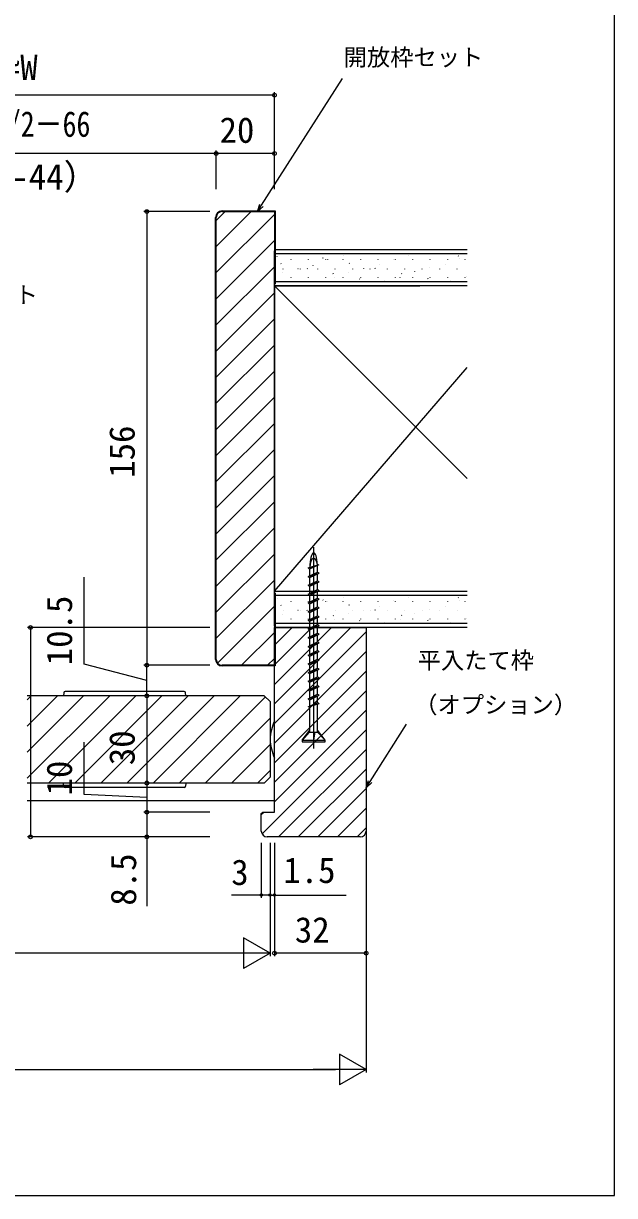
# Model space of a CAD drawing. Units: millimetres, scale not verified. Extents: x -525 to 525, y -784 to 780.
# Drawn here: x 321.8 to 525, y -783.5 to -380.5 of the extents above; entities that cross this region are included whole.
import ezdxf
from ezdxf.enums import TextEntityAlignment as Align

# ---------------------------------------------------------------- set-up
doc = ezdxf.new("R2010")
doc.units = ezdxf.units.MM
doc.header["$LTSCALE"] = 4
for name, color, linetype in [('0-4_YKK_12', 2, 'Continuous'), ('0-5_YKK_13', 4, 'Continuous'), ('0-7_YKK_D', 6, 'Continuous'), ('0-8_YKK_ZWAK', 7, 'Continuous'), ('0-9_YSS_K', 3, 'Continuous'), ('0-A_YSS_KE', 3, 'Continuous')]:
    doc.layers.add(name, color=color, linetype=linetype)
doc.styles.add('ＭＳ ゴシック', font='')
doc.styles.get('ＭＳ ゴシック').set_extended_font_data('MS Gothic')

msp = doc.modelspace()

# ---------------------------------------------------------------- linework, layer by layer
at = {"layer": '0-4_YKK_12'}
for p, q in [((404.579, -611.656), (323.073, -611.656)), ((323.073, -613.096), (324.513, -611.656)), ((323.073, -622.076), (333.493, -611.656)), ((323.073, -631.056), (342.473, -611.656)), ((323.073, -640.037), (351.454, -611.656)), ((330.434, -641.656), (360.434, -611.656)), ((339.414, -641.656), (369.414, -611.656)), ((348.394, -641.656), (378.394, -611.656)), ((357.375, -641.656), (387.375, -611.656)), ((366.355, -641.656), (396.355, -611.656)), ((375.335, -641.656), (404.985, -612.006)), ((404.579, -611.656), (406.579, -613.656)), ((406.579, -613.656), (406.579, -639.656)), ((384.315, -641.656), (406.579, -619.392)), ((393.296, -641.656), (406.579, -628.372)), ((402.276, -641.656), (406.579, -637.352)), ((404.579, -641.656), (406.579, -639.656)), ((404.579, -641.656), (323.073, -641.656)), ((323.073, -647.66), (408.079, -647.66))]:
    msp.add_line(p, q, dxfattribs=at)
at = {"layer": '0-5_YKK_13'}
for p, q in [((421.579, -629.774), (421.579, -560.574)), ((419.679, -567.66), (423.479, -566.46)), ((419.679, -567.66), (420.279, -568.008)), ((420.279, -568.008), (423.479, -566.46)), ((420.279, -570.401), (420.279, -568.008)), ((422.879, -569.111), (422.879, -566.75)), ((419.679, -570.66), (422.879, -569.111)), ((419.679, -570.66), (423.479, -569.46)), ((419.679, -570.66), (420.279, -571.008)), ((419.679, -573.66), (422.879, -572.111)), ((420.279, -571.008), (423.479, -569.46)), ((420.279, -573.401), (420.279, -571.008)), ((422.879, -569.111), (423.479, -569.46)), ((422.879, -572.111), (422.879, -569.75)), ((422.879, -572.111), (423.479, -572.46)), ((419.679, -573.66), (423.479, -572.46)), ((419.679, -573.66), (420.279, -574.008)), ((419.679, -576.66), (422.879, -575.111)), ((419.679, -576.66), (423.479, -575.46)), ((420.279, -574.008), (423.479, -572.46)), ((420.279, -576.401), (420.279, -574.008)), ((420.279, -577.008), (423.479, -575.46)), ((422.879, -575.111), (422.879, -572.75)), ((422.879, -575.111), (423.479, -575.46)), ((422.879, -578.111), (422.879, -575.75)), ((419.679, -576.66), (420.279, -577.008)), ((419.679, -579.66), (422.879, -578.111)), ((419.679, -579.66), (423.479, -578.46)), ((419.679, -579.66), (420.279, -580.008)), ((420.279, -579.401), (420.279, -577.008)), ((420.279, -580.008), (423.479, -578.46)), ((420.279, -582.401), (420.279, -580.008)), ((422.879, -578.111), (423.479, -578.46)), ((422.879, -581.111), (422.879, -578.718)), ((419.679, -582.66), (422.879, -581.111)), ((419.679, -582.66), (423.479, -581.46)), ((419.679, -582.66), (420.279, -583.008)), ((419.679, -585.66), (422.879, -584.111)), ((420.279, -583.008), (423.479, -581.46)), ((420.279, -585.401), (420.279, -583.008)), ((422.879, -581.111), (423.479, -581.46)), ((422.879, -584.111), (422.879, -581.718)), ((422.879, -584.111), (423.479, -584.46)), ((419.679, -585.66), (423.479, -584.46)), ((419.679, -585.66), (420.279, -586.008)), ((419.679, -588.66), (422.879, -587.111)), ((419.679, -588.66), (423.479, -587.46)), ((420.279, -586.008), (423.479, -584.46)), ((420.279, -588.401), (420.279, -586.008)), ((420.279, -589.008), (423.479, -587.46)), ((422.879, -587.111), (422.879, -584.718)), ((422.879, -587.111), (423.479, -587.46)), ((422.879, -590.111), (422.879, -587.718)), ((419.679, -588.66), (420.279, -589.008)), ((419.679, -591.66), (422.879, -590.111)), ((419.679, -591.66), (423.479, -590.46)), ((419.679, -591.66), (420.279, -592.008)), ((420.279, -591.401), (420.279, -589.008)), ((420.279, -592.008), (423.479, -590.46)), ((420.279, -594.401), (420.279, -592.008)), ((422.879, -590.111), (423.479, -590.46)), ((422.879, -593.111), (422.879, -590.718)), ((419.679, -594.66), (422.879, -593.111)), ((419.679, -594.66), (423.479, -593.46)), ((419.679, -594.66), (420.279, -595.008)), ((419.679, -597.66), (422.879, -596.111)), ((419.679, -597.66), (423.479, -596.46)), ((420.279, -595.008), (423.479, -593.46)), ((420.279, -597.369), (420.279, -595.008)), ((420.279, -598.008), (423.479, -596.46)), ((422.879, -593.111), (423.479, -593.46)), ((422.879, -596.111), (422.879, -593.718)), ((422.879, -596.111), (423.479, -596.46)), ((419.679, -597.66), (420.279, -598.008)), ((419.679, -600.66), (422.879, -599.111)), ((419.679, -600.66), (423.479, -599.46)), ((420.279, -600.401), (420.279, -598.008)), ((420.279, -601.008), (423.479, -599.46)), ((422.879, -599.111), (422.879, -596.75)), ((422.879, -599.111), (423.479, -599.46)), ((422.879, -602.111), (422.879, -599.718)), ((419.679, -600.66), (420.279, -601.008)), ((419.679, -603.66), (422.879, -602.111)), ((419.679, -603.66), (423.479, -602.46)), ((419.679, -603.66), (420.279, -604.008)), ((420.279, -603.369), (420.279, -601.008)), ((420.279, -604.008), (423.479, -602.46)), ((420.279, -606.401), (420.279, -604.008)), ((422.879, -602.111), (423.479, -602.46)), ((422.879, -605.111), (422.879, -602.75)), ((419.679, -606.66), (422.879, -605.111)), ((419.679, -606.66), (423.479, -605.46)), ((419.679, -606.66), (420.279, -607.008)), ((419.679, -609.66), (422.879, -608.111)), ((419.679, -609.66), (423.479, -608.46)), ((420.279, -607.008), (423.479, -605.46)), ((420.279, -609.401), (420.279, -607.008)), ((420.279, -610.008), (423.479, -608.46)), ((422.879, -605.111), (423.479, -605.46)), ((422.879, -608.111), (422.879, -605.718)), ((422.879, -608.111), (423.479, -608.46)), ((335.642, -610.625), (335.579, -611.656)), ((377.017, -610.156), (336.141, -610.156)), ((377.579, -611.656), (377.516, -610.625)), ((419.679, -609.66), (420.279, -610.008)), ((419.679, -612.66), (422.879, -611.111)), ((419.679, -612.66), (423.479, -611.46)), ((420.279, -612.401), (420.279, -610.008)), ((420.279, -613.008), (423.479, -611.46)), ((422.879, -611.111), (422.879, -608.718)), ((422.879, -611.111), (423.479, -611.46)), ((422.879, -613.911), (422.879, -611.718)), ((419.679, -612.66), (420.279, -613.008)), ((419.679, -615.46), (422.879, -613.911)), ((419.679, -615.46), (423.479, -614.26)), ((420.279, -615.201), (420.279, -613.008)), ((420.279, -624.16), (420.279, -615.288)), ((422.879, -613.911), (423.479, -614.26)), ((422.879, -623.774), (422.879, -614.431)), ((420.079, -624.16), (422.879, -624.16)), ((421.579, -626.86), (421.852, -624.16)), ((421.579, -626.86), (422.079, -624.16)), ((422.879, -623.774), (422.679, -624.16)), ((425.579, -626.86), (422.879, -624.16)), ((417.579, -626.86), (417.579, -627.46)), ((417.579, -627.46), (425.579, -627.46)), ((425.579, -627.46), (425.579, -626.86)), ((335.642, -642.686), (335.579, -641.656)), ((377.017, -643.156), (336.141, -643.156)), ((377.579, -641.656), (377.516, -642.686))]:
    msp.add_line(p, q, dxfattribs=at)
for points in [[(417.579, -626.86), (425.579, -626.86), (422.879, -623.527)], [(420.079, -624.16), (417.579, -626.86), (420.279, -623.527)]]:
    msp.add_lwpolyline(points, dxfattribs=at)
for centre, radius, start, end in [((336.141, -610.656), 0.5, 90, 176.5), ((377.017, -610.656), 0.5, 3.5, 90), ((426.537, -627.958), 20, 157.35074, 176.26804), ((426.537, -625.354), 20, 183.73196, 202.64926), ((336.141, -642.656), 0.5, 183.5, 270), ((377.017, -642.656), 0.5, 270, 356.5)]:
    msp.add_arc(centre, radius, start, end, dxfattribs=at)
for major_axis, ratio, start_param in [((0, -5), 0.26, 1.7325343), ((0, -3), 0.433333, 1.8392832)]:
    msp.add_ellipse((421.579, -567.46), major_axis=major_axis, ratio=ratio, start_param=start_param, end_param=4.712389, dxfattribs=at)
at = {"layer": '0-7_YKK_D'}
for p, q in [((408.079, -405.16), (240.566, -405.16)), ((408.079, -437.505), (408.079, -404.16)), ((388.079, -425.16), (260.566, -425.16)), ((388.079, -437.505), (388.079, -424.16)), ((388.079, -437.505), (388.079, -424.16)), ((408.079, -425.16), (388.079, -425.16)), ((408.079, -437.505), (408.079, -424.16)), ((385.879, -445.16), (363.193, -445.16)), ((364.193, -445.16), (364.193, -601.16)), ((385.879, -588.16), (323.193, -588.16)), ((324.193, -588.16), (324.193, -660.16)), ((385.879, -601.16), (363.193, -601.16)), ((385.879, -601.16), (363.193, -601.16)), ((364.193, -611.656), (364.193, -601.16)), ((385.879, -611.656), (363.193, -611.656)), ((385.879, -611.656), (363.193, -611.656)), ((364.193, -611.656), (364.193, -641.656)), ((385.879, -641.656), (363.193, -641.656)), ((385.879, -641.656), (363.193, -641.656)), ((364.193, -641.656), (364.193, -651.66)), ((385.879, -651.66), (363.193, -651.66)), ((385.879, -651.66), (363.193, -651.66)), ((439.579, -649.66), (439.579, -741.162)), ((385.879, -660.16), (323.193, -660.16)), ((385.879, -660.16), (363.193, -660.16)), ((403.579, -662.16), (403.579, -681.16)), ((406.579, -662.16), (406.578, -701.163)), ((406.579, -662.16), (406.579, -681.16)), ((406.579, -662.16), (406.579, -681.16)), ((408.079, -662.16), (408.079, -701.16)), ((408.079, -662.16), (408.079, -681.16)), ((439.579, -662.16), (439.579, -701.16)), ((406.579, -680.16), (404.879, -680.16)), ((406.579, -680.16), (408.079, -680.16)), ((408.079, -680.16), (432.752, -680.16)), ((406.578, -700.163), (397.485, -694.913)), ((397.485, -694.913), (397.485, -705.413)), ((396.078, -700.163), (246.565, -700.16)), ((406.578, -700.163), (388.391, -700.163)), ((406.578, -700.163), (397.485, -705.413)), ((439.579, -700.16), (408.079, -700.16)), ((439.579, -740.162), (430.486, -734.912)), ((430.486, -734.912), (430.486, -745.412)), ((66.053, -740.162), (429.079, -740.162)), ((439.579, -740.162), (421.393, -740.162)), ((439.579, -740.162), (430.486, -745.412))]:
    msp.add_line(p, q, dxfattribs=at)
for points in [[(402.249, -445.16), (403.621, -443.01), (431.484, -399.366)], [(404.197, -443.378), (402.249, -445.16), (403.045, -442.643)], [(364.193, -606.408), (342.663, -600.812), (342.663, -570.812)], [(439.579, -643.299), (440.951, -641.15), (453.524, -621.456)], [(364.193, -646.658), (342.663, -645.583), (342.663, -627.583)], [(441.527, -641.517), (439.579, -643.299), (440.376, -640.782)], [(364.193, -651.66), (364.193, -660.16), (364.193, -684.005)], [(406.579, -680.16), (403.579, -680.16), (393.325, -680.16)]]:
    msp.add_lwpolyline(points, dxfattribs=at)
for centre, radius in [((408.079, -405.16), 0.637), ((388.079, -425.16), 0.637), ((388.079, -425.16), 0.637), ((408.079, -425.16), 0.637), ((364.193, -445.16), 0.637), ((324.193, -588.16), 0.637), ((364.193, -601.16), 0.637), ((364.193, -601.16), 0.637), ((364.193, -611.656), 0.637), ((364.193, -611.656), 0.637), ((364.193, -641.656), 0.637), ((364.193, -641.656), 0.637), ((364.193, -651.66), 0.637), ((364.193, -651.66), 0.637), ((324.193, -660.16), 0.637), ((364.193, -660.16), 0.637), ((403.579, -680.16), 0.425), ((406.579, -680.16), 0.425), ((406.579, -680.16), 0.425), ((408.079, -680.16), 0.425), ((408.079, -700.16), 0.637), ((439.579, -700.16), 0.637)]:
    msp.add_circle(centre, radius, dxfattribs=at)
at = {"layer": '0-8_YKK_ZWAK'}
msp.add_lwpolyline([(-525, -783.5), (525, -783.5), (525, 746.5)], dxfattribs=at)
at = {"layer": '0-9_YSS_K'}
for p, q in [((388.079, -448.203), (391.123, -445.16)), ((388.079, -457.184), (400.103, -445.16)), ((388.079, -466.164), (408.079, -446.164)), ((388.079, -475.144), (408.079, -455.144)), ((408.079, -458.16), (408.079, -470.66)), ((408.079, -587.66), (408.079, -458.66)), ((474.351, -459.66), (408.079, -459.66)), ((408.986, -460.56), (408.98, -460.541)), ((410.401, -463.127), (410.291, -462.96)), ((413.813, -461.769), (413.813, -461.669)), ((419.793, -461.769), (419.793, -461.669)), ((424.854, -461.286), (424.744, -461.12)), ((425.773, -461.769), (425.773, -461.669)), ((426.435, -461.699), (426.429, -461.68)), ((431.66, -460.407), (431.653, -460.388)), ((431.753, -461.769), (431.753, -461.669)), ((433.861, -463.055), (433.75, -462.888)), ((437.733, -461.769), (437.733, -461.669)), ((443.713, -461.769), (443.713, -461.669)), ((444.118, -463.497), (444.111, -463.479)), ((449.109, -461.546), (449.102, -461.527)), ((449.693, -461.769), (449.693, -461.669)), ((454.333, -460.254), (454.326, -460.235)), ((455.673, -461.769), (455.673, -461.669)), ((461.653, -461.769), (461.653, -461.669)), ((466.791, -463.344), (466.785, -463.325)), ((467.633, -461.769), (467.633, -461.669)), ((471.364, -460.525), (471.254, -460.359)), ((471.782, -461.392), (471.775, -461.373)), ((473.613, -461.769), (473.613, -461.669)), ((388.079, -484.124), (408.079, -464.124)), ((410.963, -466.141), (410.956, -466.122)), ((411.063, -464.999), (411.063, -464.899)), ((416.187, -464.849), (416.18, -464.83)), ((417.043, -464.999), (417.043, -464.899)), ((419.408, -464.896), (419.297, -464.729)), ((421.445, -463.651), (421.438, -463.632)), ((423.023, -464.999), (423.023, -464.899)), ((428.414, -466.665), (428.304, -466.498)), ((429.003, -464.999), (429.003, -464.899)), ((433.636, -465.987), (433.629, -465.968)), ((434.983, -464.999), (434.983, -464.899)), ((438.86, -464.695), (438.854, -464.676)), ((440.963, -464.999), (440.963, -464.899)), ((442.867, -464.824), (442.757, -464.657)), ((446.943, -464.999), (446.943, -464.899)), ((451.873, -466.593), (451.763, -466.426)), ((452.923, -464.999), (452.923, -464.899)), ((456.309, -465.834), (456.303, -465.815)), ((458.903, -464.999), (458.903, -464.899)), ((461.534, -464.542), (461.527, -464.523)), ((464.883, -464.999), (464.883, -464.899)), ((470.863, -464.999), (470.863, -464.899)), ((408.079, -469.16), (474.351, -469.16)), ((408.079, -470.66), (474.351, -536.932)), ((413.813, -467.849), (413.813, -467.749)), ((419.793, -467.849), (419.793, -467.749)), ((423.387, -469.137), (423.381, -469.118)), ((425.773, -467.849), (425.773, -467.749)), ((428.645, -467.939), (428.639, -467.92)), ((431.753, -467.849), (431.753, -467.749)), ((437.421, -468.434), (437.31, -468.267)), ((437.733, -467.849), (437.733, -467.749)), ((443.713, -467.849), (443.713, -467.749)), ((446.061, -468.984), (446.054, -468.965)), ((449.693, -467.849), (449.693, -467.749)), ((451.319, -467.786), (451.312, -467.767)), ((455.673, -467.849), (455.673, -467.749)), ((460.88, -468.362), (460.769, -468.195)), ((461.653, -467.849), (461.653, -467.749)), ((467.633, -467.849), (467.633, -467.749)), ((468.734, -468.83), (468.727, -468.811)), ((473.613, -467.849), (473.613, -467.749)), ((473.992, -467.633), (473.985, -467.614)), ((388.079, -493.105), (408.079, -473.105)), ((388.079, -502.085), (408.079, -482.085)), ((388.079, -511.065), (408.079, -491.065)), ((408.079, -575.66), (474.351, -498.761)), ((388.079, -520.045), (408.079, -500.045)), ((388.079, -529.026), (408.079, -509.026)), ((388.079, -538.006), (408.079, -518.006)), ((388.079, -546.986), (408.079, -526.986)), ((388.079, -555.966), (408.079, -535.966)), ((388.079, -564.947), (408.079, -544.947)), ((388.079, -573.927), (408.079, -553.927)), ((388.079, -582.907), (408.079, -562.907)), ((388.079, -591.887), (408.079, -571.887)), ((408.079, -575.66), (458.079, -575.66)), ((408.079, -575.66), (408.079, -588.16)), ((474.351, -577.16), (408.079, -577.16)), ((408.986, -578.06), (408.98, -578.041)), ((413.813, -579.269), (413.813, -579.169)), ((419.793, -579.269), (419.793, -579.169)), ((424.854, -578.786), (424.744, -578.62)), ((425.773, -579.269), (425.773, -579.169)), ((426.435, -579.199), (426.429, -579.18)), ((431.66, -577.907), (431.653, -577.888)), ((431.753, -579.269), (431.753, -579.169)), ((437.733, -579.269), (437.733, -579.169)), ((443.713, -579.269), (443.713, -579.169)), ((449.109, -579.046), (449.102, -579.027)), ((449.693, -579.269), (449.693, -579.169)), ((454.333, -577.754), (454.326, -577.735)), ((455.673, -579.269), (455.673, -579.169)), ((461.653, -579.269), (461.653, -579.169)), ((467.633, -579.269), (467.633, -579.169)), ((471.364, -578.025), (471.254, -577.859)), ((471.782, -578.892), (471.775, -578.873)), ((473.613, -579.269), (473.613, -579.169)), ((388.527, -600.42), (408.079, -580.868)), ((410.401, -580.627), (410.291, -580.46)), ((410.963, -583.641), (410.956, -583.622)), ((411.063, -582.499), (411.063, -582.399)), ((416.187, -582.349), (416.18, -582.33)), ((417.043, -582.499), (417.043, -582.399)), ((419.408, -582.396), (419.297, -582.229)), ((421.445, -581.151), (421.438, -581.132)), ((423.023, -582.499), (423.023, -582.399)), ((428.414, -584.165), (428.304, -583.998)), ((429.003, -582.499), (429.003, -582.399)), ((433.636, -583.487), (433.629, -583.468)), ((433.861, -580.555), (433.75, -580.388)), ((434.983, -582.499), (434.983, -582.399)), ((438.86, -582.195), (438.854, -582.176)), ((440.963, -582.499), (440.963, -582.399)), ((442.867, -582.324), (442.757, -582.157)), ((444.118, -580.997), (444.111, -580.979)), ((446.943, -582.499), (446.943, -582.399)), ((451.873, -584.093), (451.763, -583.926)), ((452.923, -582.499), (452.923, -582.399)), ((456.309, -583.334), (456.303, -583.315)), ((458.903, -582.499), (458.903, -582.399)), ((461.534, -582.042), (461.527, -582.023)), ((464.883, -582.499), (464.883, -582.399)), ((466.791, -580.844), (466.785, -580.825)), ((470.863, -582.499), (470.863, -582.399)), ((408.079, -586.66), (474.351, -586.66)), ((408.079, -594.26), (414.18, -588.16)), ((408.079, -600.995), (420.915, -588.16)), ((408.079, -607.731), (427.65, -588.16)), ((408.079, -614.466), (434.385, -588.16)), ((413.813, -585.349), (413.813, -585.249)), ((419.793, -585.349), (419.793, -585.249)), ((423.387, -586.637), (423.381, -586.618)), ((425.773, -585.349), (425.773, -585.249)), ((428.645, -585.439), (428.639, -585.42)), ((431.753, -585.349), (431.753, -585.249)), ((437.421, -585.934), (437.31, -585.767)), ((437.733, -585.349), (437.733, -585.249)), ((443.713, -585.349), (443.713, -585.249)), ((446.061, -586.484), (446.054, -586.465)), ((449.693, -585.349), (449.693, -585.249)), ((451.319, -585.286), (451.312, -585.267)), ((455.673, -585.349), (455.673, -585.249)), ((460.88, -585.862), (460.769, -585.695)), ((461.653, -585.349), (461.653, -585.249)), ((467.633, -585.349), (467.633, -585.249)), ((468.734, -586.33), (468.727, -586.311)), ((473.613, -585.349), (473.613, -585.249)), ((473.992, -585.133), (473.985, -585.114)), ((396.768, -601.16), (408.079, -589.848)), ((408.079, -621.201), (439.579, -589.701)), ((408.079, -627.936), (439.579, -596.436)), ((405.748, -601.16), (408.079, -598.828)), ((408.079, -634.671), (439.579, -603.171)), ((408.079, -641.406), (439.579, -609.906)), ((408.079, -648.142), (439.579, -616.642)), ((403.829, -659.127), (439.579, -623.377)), ((409.532, -660.16), (439.579, -630.112)), ((416.267, -660.16), (439.579, -636.847)), ((423.002, -660.16), (439.579, -643.582)), ((403.579, -652.642), (404.561, -651.66)), ((429.737, -660.16), (439.579, -650.318)), ((436.473, -660.16), (439.579, -657.053))]:
    msp.add_line(p, q, dxfattribs=at)
at = {"layer": '0-A_YSS_KE'}
for p, q in [((387.879, -599.16), (387.879, -447.16)), ((388.079, -599.16), (388.079, -447.16)), ((408.079, -458.16), (474.351, -458.16)), ((408.279, -469.96), (408.079, -469.96)), ((474.351, -470.66), (408.079, -470.66)), ((408.079, -470.66), (458.079, -470.66)), ((408.079, -575.66), (408.079, -470.66)), ((408.079, -575.66), (474.351, -575.66)), ((408.079, -576.36), (408.279, -576.36)), ((474.351, -588.16), (408.079, -588.16)), ((439.579, -588.16), (439.579, -658.16)), ((437.579, -660.16), (405.579, -660.16))]:
    msp.add_line(p, q, dxfattribs=at)
for points in [[(390.079, -444.96), (408.279, -444.96), (408.279, -469.96)], [(390.079, -445.16), (408.079, -445.16), (408.079, -601.16), (390.079, -601.16)], [(408.279, -576.36), (408.279, -601.36), (390.079, -601.36)], [(403.579, -658.16), (403.579, -652.16), (404.079, -651.66), (408.079, -651.66), (408.079, -588.16), (439.579, -588.16)]]:
    msp.add_lwpolyline(points, dxfattribs=at)
for centre, radius, start, end in [((390.079, -447.16), 2.2, 90, 180), ((390.079, -447.16), 2, 90, 180), ((390.079, -599.16), 2.2, 180, 270), ((390.079, -599.16), 2, 180, 270), ((405.579, -658.16), 2, 180.00001, 269.99999), ((437.579, -658.16), 2, 270.00001, 359.99999)]:
    msp.add_arc(centre, radius, start, end, dxfattribs=at)

# ---------------------------------------------------------------- texts
at = {"layer": '0-7_YKK_D', "style": 'ＭＳ ゴシック'}
for s, height, p in [('枠W', 8.798, (308.709, -402.591)), ('開放枠セット', 5.865, (431.893, -396.775)), ('20', 8.798, (389.216, -424.16)), ('（＝DW-44）', 8.798, (281.675, -440.228)), ('開放枠セット', 5.865, (278.8, -478.432)), ('平入たて枠', 5.865, (457.317, -604.177)), ('（オプション）', 5.865, (456.135, -619.419)), ('3', 8.798, (393.238, -679.36)), ('1.5', 8.798, (411.138, -678.66)), ('32', 8.798, (415.102, -699.16))]:
    msp.add_text(s, height=height, dxfattribs=at).set_placement(p, align=Align.BOTTOM_LEFT)
at = {"layer": '0-7_YKK_D', "style": 'ＭＳ ゴシック', "width": 0.8}
msp.add_text('有効開口＝W/2－66', height=8.798, dxfattribs=at).set_placement((263.286, -422.091), align=Align.BOTTOM_LEFT)
at = {"layer": '0-7_YKK_D', "style": 'ＭＳ ゴシック'}
for s, p in [('156', (362.693, -536.694)), ('10.5', (341.163, -601.153)), ('30', (362.693, -635.519)), ('10', (341.163, -645.924)), ('8.5', (363.193, -683.823))]:
    msp.add_text(s, height=8.798, rotation=90, dxfattribs=at).set_placement(p, align=Align.BOTTOM_LEFT)

doc.saveas('drawing.dxf')
